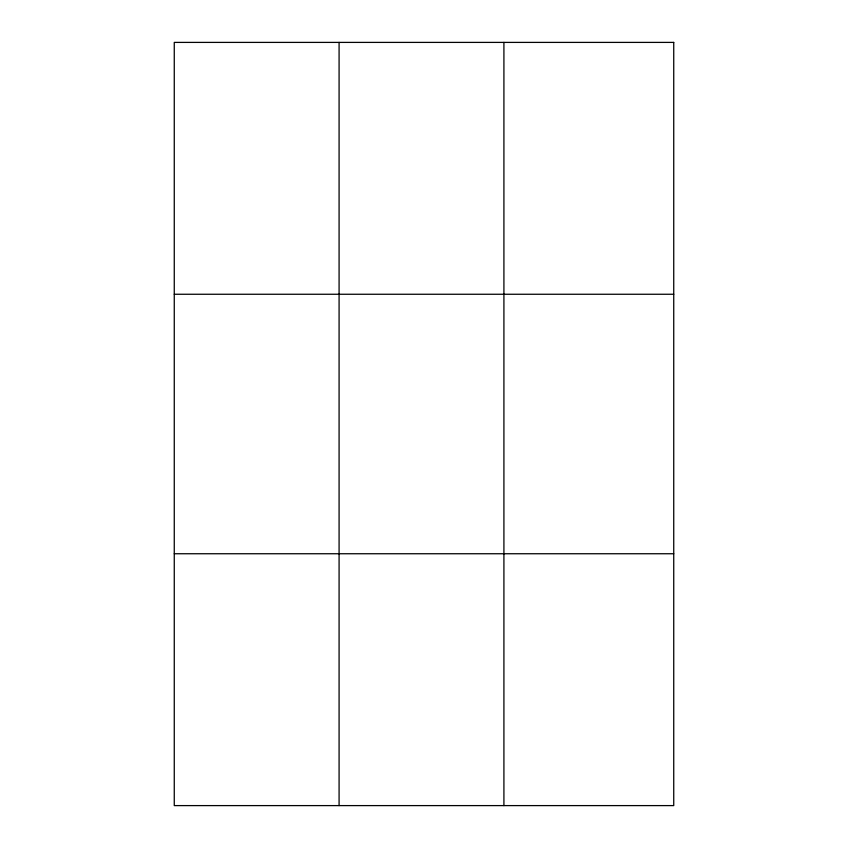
<?xml version="1.0" encoding="UTF-8"?>
<svg xmlns="http://www.w3.org/2000/svg" width="848" height="848" viewBox="0 0 848 848"><rect width="100%" height="100%" fill="white"/><g stroke="black" fill="none" stroke-linecap="round" stroke-linejoin="round"><path stroke-width="1.27" d="M339.083 805.6L339.083 42.4M503.913 805.6L503.913 42.4M174.264 294.256L673.736 294.256M174.264 553.744L673.736 553.744M673.736 42.4L673.736 805.6L174.264 805.6L174.264 42.4L673.736 42.4"/></g></svg>
